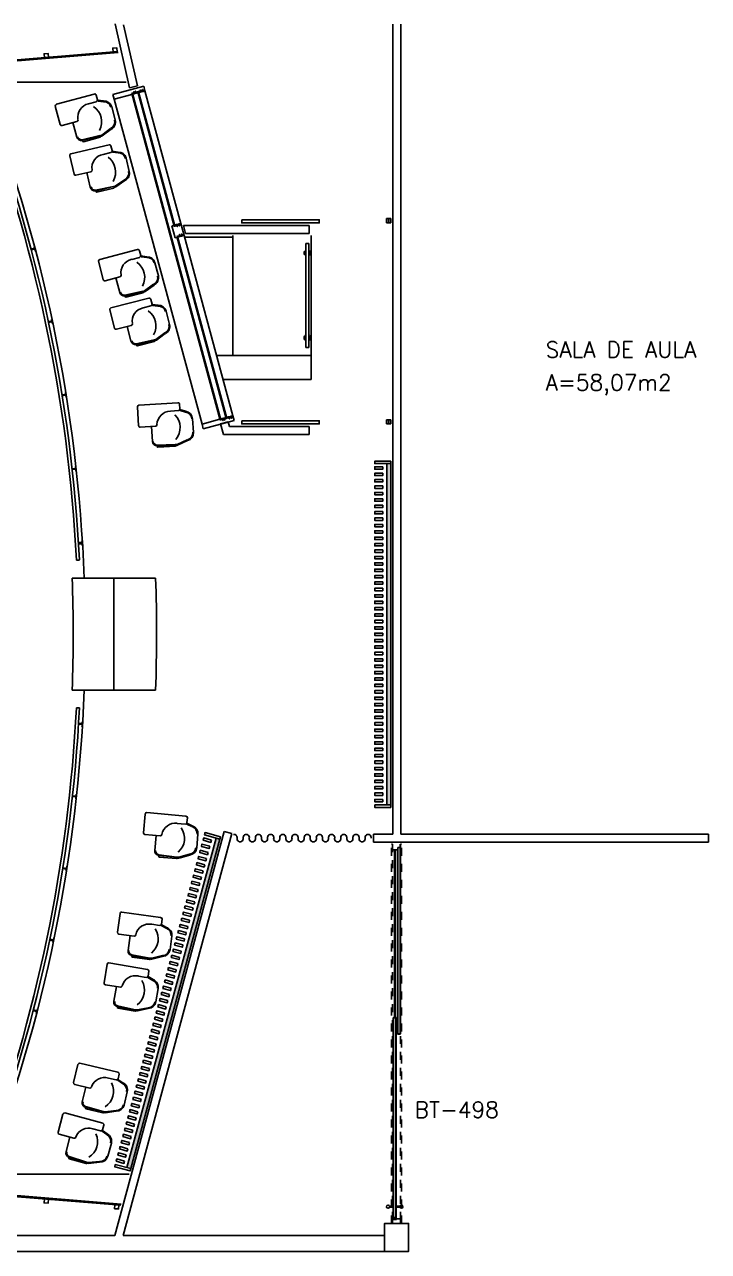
# Model space of a CAD drawing. Extents: x 34 to 586, y 527 to 658.
# Drawn here: x 62.42 to 70.98, y 597.07 to 612.42 of the extents above; entities that cross this region are included whole.
import ezdxf

# ---------------------------------------------------------------- set-up
doc = ezdxf.new("R2010")
doc.units = 0
doc.header["$LTSCALE"] = 0.02
doc.header["$MEASUREMENT"] = 0
doc.linetypes.add('HIDDEN', pattern=[0.375, 0.25, -0.125])
doc.layers.get('0').update_dxf_attribs({"linetype": 'CONTINUOUS'})
for name, color, linetype in [('AR-ALV', 2, 'CONTINUOUS'), ('AR-ALV-BXA', 1, 'CONTINUOUS'), ('AR-ALV-VT1', 1, 'CONTINUOUS'), ('AR-BNC', 1, 'CONTINUOUS'), ('AR-COR', 2, 'CONTINUOUS'), ('AR-COR-VT1', 2, 'CONTINUOUS'), ('AR-ESQ', 7, 'CONTINUOUS'), ('AR-EST-CNC', 3, 'CONTINUOUS'), ('AR-EST-MET', 2, 'CONTINUOUS'), ('AR-FOR', 1, 'CONTINUOUS'), ('AR-FOR-EST-VT1', 61, 'CONTINUOUS'), ('AR-HTC', 8, 'CONTINUOUS'), ('AR-MOB', 7, 'CONTINUOUS'), ('AR-PIS-DSN', 1, 'CONTINUOUS'), ('AR-PRJ', 2, 'HIDDEN'), ('AREA', 2, 'CONTINUOUS'), ('BL-ESQ-01', 1, 'CONTINUOUS'), ('BL-POR-01', 2, 'CONTINUOUS'), ('BL-POR-02', 1, 'CONTINUOUS'), ('DT-ESQ-CRT', 1, 'CONTINUOUS'), ('DT-ESQ-VT2', 2, 'CONTINUOUS'), ('LAYOUT-ANF', 1, 'CONTINUOUS'), ('TEXTO', 2, 'CONTINUOUS'), ('TEXTO-ENDEREÇO', 2, 'CONTINUOUS')]:
    doc.layers.add(name, color=color, linetype=linetype)
doc.styles.add('UNB-100', font='simplex.shx', dxfattribs={"height": 0.2})
doc.styles.add('UNB-100-1', font='simplex.shx', dxfattribs={"height": 0.2})

# ---------------------------------------------------------------- blocks, each defined once
blk = doc.blocks.new('rev-acust-p')
at = {"layer": 'AR-HTC'}
blk.add_hatch(color=256, dxfattribs=at).paths.add_polyline_path([(0, 4.3), (-0.05, 4.3), (-0.05, 0.03), (0, 0.03)])
at = {"layer": 'AR-FOR'}
for p, q in [((-0.05, 4.3), (-0.05, 0.03)), ((0, 0.03), (0, 4.3))]:
    blk.add_line(p, q, dxfattribs=at)
for points in [[(0, 4.3), (-0.2, 4.3), (-0.2, 4.33), (0, 4.33)], [(-0.1, 4.26), (-0.1, 4.23), (-0.2, 4.23), (-0.2, 4.26)], [(-0.1, 4.18), (-0.1, 4.15), (-0.2, 4.15), (-0.2, 4.18)], [(-0.1, 4.1), (-0.1, 4.07), (-0.2, 4.07), (-0.2, 4.1)], [(-0.1, 4.02), (-0.1, 3.99), (-0.2, 3.99), (-0.2, 4.02)], [(-0.1, 3.94), (-0.1, 3.91), (-0.2, 3.91), (-0.2, 3.94)], [(-0.1, 3.86), (-0.1, 3.83), (-0.2, 3.83), (-0.2, 3.86)], [(-0.1, 3.78), (-0.1, 3.75), (-0.2, 3.75), (-0.2, 3.78)], [(-0.1, 3.7), (-0.1, 3.67), (-0.2, 3.67), (-0.2, 3.7)], [(-0.1, 3.62), (-0.1, 3.59), (-0.2, 3.59), (-0.2, 3.62)], [(-0.1, 3.54), (-0.1, 3.51), (-0.2, 3.51), (-0.2, 3.54)], [(-0.1, 3.46), (-0.1, 3.43), (-0.2, 3.43), (-0.2, 3.46)], [(-0.1, 3.38), (-0.1, 3.35), (-0.2, 3.35), (-0.2, 3.38)], [(-0.1, 3.3), (-0.1, 3.27), (-0.2, 3.27), (-0.2, 3.3)], [(-0.1, 3.22), (-0.1, 3.19), (-0.2, 3.19), (-0.2, 3.22)], [(-0.1, 3.14), (-0.1, 3.11), (-0.2, 3.11), (-0.2, 3.14)], [(-0.1, 3.06), (-0.1, 3.03), (-0.2, 3.03), (-0.2, 3.06)], [(-0.1, 2.98), (-0.1, 2.95), (-0.2, 2.95), (-0.2, 2.98)], [(-0.1, 2.9), (-0.1, 2.87), (-0.2, 2.87), (-0.2, 2.9)], [(-0.1, 2.82), (-0.1, 2.79), (-0.2, 2.79), (-0.2, 2.82)], [(-0.1, 2.74), (-0.1, 2.71), (-0.2, 2.71), (-0.2, 2.74)], [(-0.1, 2.66), (-0.1, 2.63), (-0.2, 2.63), (-0.2, 2.66)], [(-0.1, 2.58), (-0.1, 2.55), (-0.2, 2.55), (-0.2, 2.58)], [(-0.1, 2.5), (-0.1, 2.47), (-0.2, 2.47), (-0.2, 2.5)], [(-0.1, 2.42), (-0.1, 2.39), (-0.2, 2.39), (-0.2, 2.42)], [(-0.1, 2.34), (-0.1, 2.31), (-0.2, 2.31), (-0.2, 2.34)], [(-0.1, 2.26), (-0.1, 2.23), (-0.2, 2.23), (-0.2, 2.26)], [(-0.1, 2.18), (-0.1, 2.15), (-0.2, 2.15), (-0.2, 2.18)], [(-0.1, 2.1), (-0.1, 2.07), (-0.2, 2.07), (-0.2, 2.1)], [(-0.1, 2.02), (-0.1, 1.99), (-0.2, 1.99), (-0.2, 2.02)], [(-0.1, 1.94), (-0.1, 1.91), (-0.2, 1.91), (-0.2, 1.94)], [(-0.1, 1.86), (-0.1, 1.83), (-0.2, 1.83), (-0.2, 1.86)], [(-0.1, 1.78), (-0.1, 1.75), (-0.2, 1.75), (-0.2, 1.78)], [(-0.1, 1.7), (-0.1, 1.67), (-0.2, 1.67), (-0.2, 1.7)], [(-0.1, 1.62), (-0.1, 1.59), (-0.2, 1.59), (-0.2, 1.62)], [(-0.1, 1.54), (-0.1, 1.51), (-0.2, 1.51), (-0.2, 1.54)], [(-0.1, 1.46), (-0.1, 1.43), (-0.2, 1.43), (-0.2, 1.46)], [(-0.1, 1.38), (-0.1, 1.35), (-0.2, 1.35), (-0.2, 1.38)], [(-0.1, 1.3), (-0.1, 1.27), (-0.2, 1.27), (-0.2, 1.3)], [(-0.1, 1.22), (-0.1, 1.19), (-0.2, 1.19), (-0.2, 1.22)], [(-0.1, 1.14), (-0.1, 1.11), (-0.2, 1.11), (-0.2, 1.14)], [(-0.1, 1.06), (-0.1, 1.03), (-0.2, 1.03), (-0.2, 1.06)], [(-0.1, 0.98), (-0.1, 0.95), (-0.2, 0.95), (-0.2, 0.98)], [(-0.1, 0.9), (-0.1, 0.87), (-0.2, 0.87), (-0.2, 0.9)], [(-0.1, 0.82), (-0.1, 0.79), (-0.2, 0.79), (-0.2, 0.82)], [(-0.1, 0.74), (-0.1, 0.71), (-0.2, 0.71), (-0.2, 0.74)], [(-0.1, 0.66), (-0.1, 0.63), (-0.2, 0.63), (-0.2, 0.66)], [(-0.1, 0.58), (-0.1, 0.55), (-0.2, 0.55), (-0.2, 0.58)], [(-0.1, 0.5), (-0.1, 0.47), (-0.2, 0.47), (-0.2, 0.5)], [(-0.1, 0.42), (-0.1, 0.39), (-0.2, 0.39), (-0.2, 0.42)], [(-0.1, 0.34), (-0.1, 0.31), (-0.2, 0.31), (-0.2, 0.34)], [(-0.1, 0.26), (-0.1, 0.23), (-0.2, 0.23), (-0.2, 0.26)], [(-0.1, 0.18), (-0.1, 0.15), (-0.2, 0.15), (-0.2, 0.18)], [(-0.1, 0.1), (-0.1, 0.07), (-0.2, 0.07), (-0.2, 0.1)], [(-0.2, 0.03), (-0.2, 0), (0, 0), (0, 0.03)]]:
    blk.add_lwpolyline(points, close=True, dxfattribs=at)
blk = doc.blocks.new('cad-est-02p')
at = {"layer": 'LAYOUT-ANF'}
for p, q in [((0.022, 0.66), (0.022, 0.469)), ((0.042, 0.68), (0.277, 0.68)), ((0.297, 0.66), (0.297, 0.17)), ((-0.215, 0.465), (-0.224, 0.237)), ((-0.165, 0.52), (0.022, 0.52)), ((-0.243, 0.456), (-0.243, 0.238)), ((-0.225, 0.456), (-0.225, 0.238)), ((-0.233, 0.209), (-0.183, 0.081)), ((-0.223, 0.213), (-0.173, 0.084)), ((0.197, 0.27), (0.197, 0.17)), ((-0.085, 0), (0.085, 0)), ((0.199, 0.15), (0.173, 0.084)), ((0.21, 0.15), (0.183, 0.081)), ((0.217, 0.15), (0.277, 0.15))]:
    blk.add_line(p, q, dxfattribs=at)
for centre, radius, start, end in [((0.042, 0.66), 0.02, 90, 180), ((0.277, 0.66), 0.02, 0, 90), ((-0.234, 0.456), 0.009, 0, 180), ((-0.165, 0.46), 0.06, 90, 174.8585), ((-0.165, 0.46), 0.05, 90, 174.8585), ((0.042, 0.469), 0.02, 180, 265.0758), ((0.026, 0.278), 0.172, 357.2015, 85.0758), ((-0.234, 0.238), 0.009, 180, 0), ((-0.135, 0.229), 0.1, 180.0047, 191.1899), ((-0.135, 0.229), 0.09, 174.8585, 191.1899), ((-0.002, 0.389), 0.227, 226.0399, 311.1671), ((0.217, 0.17), 0.02, 180, 270), ((0.277, 0.17), 0.02, 270, 0), ((-0.085, 0.1), 0.1, 191.1899, 270), ((-0.085, 0.1), 0.09, 191.1899, 270), ((0.085, 0.1), 0.09, 270, 348.8101), ((0.085, 0.1), 0.1, 270, 348.8101)]:
    blk.add_arc(centre, radius, start, end, dxfattribs=at)
blk = doc.blocks.new('A$C45BF28B4')
at = {"layer": 'AR-ALV-VT1'}
for p, q in [((2.67, -3.33), (0.87, -3.33)), ((2.67, -3.33), (0.87, -3.33)), ((0.87, -3.33), (0.87, -3.343)), ((2.669, -3.343), (0.87, -3.343)), ((2.669, -3.343), (0.882, -3.343)), ((2.07, -3.343), (2.07, -3.33)), ((2.669, -3.343), (6.257, -3.638)), ((2.67, -3.33), (2.67, -3.343)), ((2.67, -3.33), (6.258, -3.626)), ((8.02, -3.33), (6.22, -3.33)), ((6.22, -3.33), (6.22, -3.343)), ((8.019, -3.343), (6.22, -3.343)), ((7.42, -3.343), (7.42, -3.33)), ((8.019, -3.343), (11.607, -3.638)), ((8.02, -3.33), (11.608, -3.626)), ((8.02, -3.33), (8.02, -3.343)), ((13.37, -3.33), (11.57, -3.33)), ((11.57, -3.33), (11.57, -3.343)), ((13.369, -3.343), (11.57, -3.343)), ((12.77, -3.343), (12.77, -3.33)), ((13.369, -3.343), (16.693, -3.617)), ((13.37, -3.33), (13.37, -3.343)), ((13.37, -3.33), (16.696, -3.604)), ((3.865, -3.441), (3.866, -3.429)), ((3.865, -3.441), (3.866, -3.429)), ((5.061, -3.54), (5.062, -3.527)), ((9.215, -3.441), (9.216, -3.429)), ((9.215, -3.441), (9.216, -3.429)), ((10.411, -3.54), (10.412, -3.527)), ((14.565, -3.441), (14.566, -3.429)), ((14.565, -3.441), (14.566, -3.429)), ((15.761, -3.54), (15.762, -3.527)), ((6.257, -3.638), (6.258, -3.626)), ((11.607, -3.638), (11.608, -3.626))]:
    blk.add_line(p, q, dxfattribs=at)
at = {"layer": 'AR-EST-MET'}
for points in [[(0.882, -3.343), (0.932, -3.343), (0.932, -3.393), (0.882, -3.393)], [(2.045, -3.343), (2.095, -3.343), (2.095, -3.393), (2.045, -3.393)], [(2.619, -3.343), (2.669, -3.343), (2.669, -3.393), (2.619, -3.393)], [(2.677, -3.344), (2.727, -3.348), (2.723, -3.398), (2.673, -3.393)], [(6.223, -3.368), (6.233, -3.368), (6.233, -3.378), (6.223, -3.378)], [(6.235, -3.368), (6.243, -3.368), (6.243, -3.598), (6.235, -3.598)], [(6.37, -3.343), (6.42, -3.343), (6.42, -3.393), (6.37, -3.393)], [(7.395, -3.343), (7.445, -3.343), (7.445, -3.393), (7.395, -3.393)], [(7.969, -3.343), (8.019, -3.343), (8.019, -3.393), (7.969, -3.393)], [(8.027, -3.344), (8.077, -3.348), (8.073, -3.398), (8.023, -3.393)], [(11.573, -3.368), (11.583, -3.368), (11.583, -3.378), (11.573, -3.378)], [(11.585, -3.368), (11.593, -3.368), (11.593, -3.598), (11.585, -3.598)], [(11.72, -3.343), (11.77, -3.343), (11.77, -3.393), (11.72, -3.393)], [(12.745, -3.343), (12.795, -3.343), (12.795, -3.393), (12.745, -3.393)], [(13.319, -3.343), (13.369, -3.343), (13.369, -3.393), (13.319, -3.393)], [(13.377, -3.344), (13.427, -3.348), (13.423, -3.398), (13.373, -3.393)], [(3.84, -3.439), (3.89, -3.443), (3.886, -3.493), (3.836, -3.489)], [(9.19, -3.439), (9.24, -3.443), (9.236, -3.493), (9.186, -3.489)], [(14.54, -3.439), (14.59, -3.443), (14.586, -3.493), (14.536, -3.489)], [(5.036, -3.538), (5.086, -3.542), (5.082, -3.592), (5.032, -3.588)], [(6.207, -3.634), (6.257, -3.638), (6.253, -3.688), (6.203, -3.684)], [(6.223, -3.598), (6.233, -3.598), (6.233, -3.588), (6.223, -3.588)], [(10.386, -3.538), (10.436, -3.542), (10.432, -3.592), (10.382, -3.588)], [(11.557, -3.634), (11.607, -3.638), (11.603, -3.688), (11.553, -3.684)], [(11.573, -3.598), (11.583, -3.598), (11.583, -3.588), (11.573, -3.588)], [(15.736, -3.538), (15.786, -3.542), (15.782, -3.592), (15.732, -3.588)], [(16.618, -3.61), (16.668, -3.615), (16.664, -3.664), (16.614, -3.66)]]:
    blk.add_lwpolyline(points, close=True, dxfattribs=at)
for points in [[(6.22, -3.365), (6.22, -3.346, -0.414214), (6.223, -3.343), (6.232, -3.343), (6.234, -3.343), (6.234, -3.345), (6.232, -3.345), (6.223, -3.345, 0.414214), (6.222, -3.346), (6.222, -3.365, 0.414214), (6.223, -3.366), (6.243, -3.366, -0.414214), (6.248, -3.371), (6.248, -3.38, 1), (6.248, -3.38), (6.248, -3.346, 0.414214), (6.247, -3.345), (6.236, -3.345), (6.236, -3.343), (6.247, -3.343, -0.414214), (6.25, -3.346), (6.25, -3.38, -1), (6.246, -3.38), (6.246, -3.371, 0.414214), (6.243, -3.368), (6.223, -3.368, -0.414214)], [(11.57, -3.365), (11.57, -3.346, -0.414214), (11.573, -3.343), (11.582, -3.343), (11.584, -3.343), (11.584, -3.345), (11.582, -3.345), (11.573, -3.345, 0.414214), (11.572, -3.346), (11.572, -3.365, 0.414214), (11.573, -3.366), (11.593, -3.366, -0.414214), (11.598, -3.371), (11.598, -3.38, 1), (11.598, -3.38), (11.598, -3.346, 0.414214), (11.597, -3.345), (11.586, -3.345), (11.586, -3.343), (11.597, -3.343, -0.414214), (11.6, -3.346), (11.6, -3.38, -1), (11.596, -3.38), (11.596, -3.371, 0.414214), (11.593, -3.368), (11.573, -3.368, -0.414214)], [(6.22, -3.601), (6.22, -3.62, 0.414214), (6.223, -3.623), (6.232, -3.623), (6.234, -3.623), (6.234, -3.621), (6.232, -3.621), (6.223, -3.621, -0.414214), (6.222, -3.62), (6.222, -3.601, -0.414214), (6.223, -3.6), (6.243, -3.6, 0.414214), (6.248, -3.595), (6.248, -3.586, -1), (6.248, -3.586), (6.248, -3.62, -0.414214), (6.247, -3.621), (6.236, -3.621), (6.236, -3.623), (6.247, -3.623, 0.414214), (6.25, -3.62), (6.25, -3.586, 1), (6.246, -3.586), (6.246, -3.595, -0.414214), (6.243, -3.598), (6.223, -3.598, 0.414214)], [(11.57, -3.601), (11.57, -3.62, 0.414214), (11.573, -3.623), (11.582, -3.623), (11.584, -3.623), (11.584, -3.621), (11.582, -3.621), (11.573, -3.621, -0.414214), (11.572, -3.62), (11.572, -3.601, -0.414214), (11.573, -3.6), (11.593, -3.6, 0.414214), (11.598, -3.595), (11.598, -3.586, -1), (11.598, -3.586), (11.598, -3.62, -0.414214), (11.597, -3.621), (11.586, -3.621), (11.586, -3.623), (11.597, -3.623, 0.414214), (11.6, -3.62), (11.6, -3.586, 1), (11.596, -3.586), (11.596, -3.595, -0.414214), (11.593, -3.598), (11.573, -3.598, 0.414214)]]:
    blk.add_lwpolyline(points, format="xyb", close=True, dxfattribs=at)
at = {"layer": 'AR-FOR-EST-VT1'}
for points in [[(6.335, -3.361, 0.414214), (6.332, -3.358), (6.253, -3.358, 0.414214), (6.25, -3.361), (6.25, -3.383), (6.253, -3.383), (6.253, -3.364, -0.414214), (6.256, -3.361), (6.329, -3.361, -0.414214), (6.332, -3.364), (6.332, -3.602, -0.414214), (6.329, -3.605), (6.256, -3.605, -0.414214), (6.253, -3.602), (6.253, -3.583), (6.25, -3.583), (6.25, -3.605, 0.414214), (6.253, -3.608), (6.332, -3.608, 0.414214), (6.335, -3.605)], [(11.685, -3.361, 0.414214), (11.682, -3.358), (11.603, -3.358, 0.414214), (11.6, -3.361), (11.6, -3.383), (11.603, -3.383), (11.603, -3.364, -0.414214), (11.606, -3.361), (11.679, -3.361, -0.414214), (11.682, -3.364), (11.682, -3.602, -0.414214), (11.679, -3.605), (11.606, -3.605, -0.414214), (11.603, -3.602), (11.603, -3.583), (11.6, -3.583), (11.6, -3.605, 0.414214), (11.603, -3.608), (11.682, -3.608, 0.414214), (11.685, -3.605)]]:
    blk.add_lwpolyline(points, format="xyb", close=True, dxfattribs=at)
blk = doc.blocks.new('A$C4A397A84')
at = {"layer": 'AR-ALV-VT1'}
for p, q in [((1.799, 0.012), (5.387, 0.308)), ((5.387, 0.308), (5.388, 0.295)), ((7.149, 0.012), (10.737, 0.308)), ((10.737, 0.308), (10.738, 0.295)), ((1.8, 0), (5.388, 0.295)), ((4.191, 0.209), (4.192, 0.197)), ((7.15, 0), (10.738, 0.295)), ((9.541, 0.209), (9.542, 0.197)), ((12.499, 0.012), (15.785, 0.283)), ((12.5, 0), (15.788, 0.271)), ((14.891, 0.209), (14.892, 0.197)), ((1.8, 0.012), (0, 0.012)), ((0, 0), (0, 0.012)), ((1.8, 0), (0, 0)), ((1.8, 0), (0, 0)), ((1.8, 0.012), (0.012, 0.012)), ((1.2, 0.012), (1.2, 0)), ((1.8, 0), (1.8, 0.012)), ((2.995, 0.111), (2.996, 0.098)), ((2.995, 0.111), (2.996, 0.098)), ((7.149, 0.012), (5.35, 0.012)), ((5.35, 0), (5.35, 0.012)), ((6.55, 0.012), (6.55, 0)), ((7.15, 0), (7.15, 0.012)), ((8.345, 0.111), (8.346, 0.098)), ((8.345, 0.111), (8.346, 0.098)), ((12.5, 0.012), (10.7, 0.012)), ((10.7, 0), (10.7, 0.012)), ((11.9, 0.012), (11.9, 0)), ((12.5, 0), (12.5, 0.012)), ((13.695, 0.111), (13.696, 0.098)), ((13.695, 0.111), (13.696, 0.098)), ((7.15, 0), (5.35, 0)), ((12.5, 0), (10.7, 0))]:
    blk.add_line(p, q, dxfattribs=at)
at = {"layer": 'AR-EST-MET'}
for points in [[(5.337, 0.304), (5.387, 0.308), (5.383, 0.358), (5.333, 0.354)], [(10.687, 0.304), (10.737, 0.308), (10.733, 0.358), (10.683, 0.354)], [(15.726, 0.278), (15.775, 0.282), (15.771, 0.332), (15.721, 0.328)], [(2.97, 0.109), (3.02, 0.113), (3.016, 0.163), (2.966, 0.159)], [(4.166, 0.207), (4.216, 0.211), (4.212, 0.261), (4.162, 0.257)], [(5.353, 0.267), (5.363, 0.267), (5.363, 0.257), (5.353, 0.257)], [(5.365, 0.037), (5.373, 0.037), (5.373, 0.267), (5.365, 0.267)], [(8.32, 0.109), (8.37, 0.113), (8.366, 0.163), (8.316, 0.159)], [(9.516, 0.207), (9.566, 0.211), (9.562, 0.261), (9.512, 0.257)], [(10.703, 0.267), (10.713, 0.267), (10.713, 0.257), (10.703, 0.257)], [(10.715, 0.037), (10.723, 0.037), (10.723, 0.267), (10.715, 0.267)], [(13.67, 0.109), (13.72, 0.113), (13.716, 0.163), (13.666, 0.159)], [(14.866, 0.207), (14.916, 0.211), (14.912, 0.261), (14.862, 0.257)], [(0.012, 0.012), (0.062, 0.012), (0.062, 0.062), (0.012, 0.062)], [(1.175, 0.012), (1.225, 0.012), (1.225, 0.062), (1.175, 0.062)], [(1.75, 0.012), (1.8, 0.012), (1.8, 0.062), (1.75, 0.062)], [(1.807, 0.013), (1.857, 0.017), (1.853, 0.067), (1.803, 0.063)], [(5.353, 0.037), (5.363, 0.037), (5.363, 0.047), (5.353, 0.047)], [(5.5, 0.012), (5.55, 0.012), (5.55, 0.062), (5.5, 0.062)], [(6.525, 0.012), (6.575, 0.012), (6.575, 0.062), (6.525, 0.062)], [(7.1, 0.012), (7.15, 0.012), (7.15, 0.062), (7.1, 0.062)], [(7.157, 0.013), (7.207, 0.017), (7.203, 0.067), (7.153, 0.063)], [(10.703, 0.037), (10.713, 0.037), (10.713, 0.047), (10.703, 0.047)], [(10.85, 0.012), (10.9, 0.012), (10.9, 0.062), (10.85, 0.062)], [(11.875, 0.012), (11.925, 0.012), (11.925, 0.062), (11.875, 0.062)], [(12.45, 0.012), (12.5, 0.012), (12.5, 0.062), (12.45, 0.062)], [(12.507, 0.013), (12.557, 0.017), (12.553, 0.067), (12.503, 0.063)]]:
    blk.add_lwpolyline(points, close=True, dxfattribs=at)
for points in [[(5.35, 0.27), (5.35, 0.289, -0.414214), (5.353, 0.292), (5.363, 0.292), (5.364, 0.292), (5.364, 0.29), (5.363, 0.29), (5.353, 0.29, 0.414214), (5.352, 0.289), (5.352, 0.27, 0.414214), (5.353, 0.269), (5.373, 0.269, -0.414214), (5.378, 0.264), (5.378, 0.255, 1), (5.378, 0.255), (5.378, 0.289, 0.414214), (5.377, 0.29), (5.366, 0.29), (5.366, 0.292), (5.377, 0.292, -0.414214), (5.38, 0.289), (5.38, 0.255, -1), (5.376, 0.255), (5.376, 0.264, 0.414214), (5.373, 0.267), (5.353, 0.267, -0.414214)], [(10.7, 0.27), (10.7, 0.289, -0.414214), (10.703, 0.292), (10.713, 0.292), (10.714, 0.292), (10.714, 0.29), (10.713, 0.29), (10.703, 0.29, 0.414214), (10.702, 0.289), (10.702, 0.27, 0.414214), (10.703, 0.269), (10.723, 0.269, -0.414214), (10.728, 0.264), (10.728, 0.255, 1), (10.728, 0.255), (10.728, 0.289, 0.414214), (10.727, 0.29), (10.716, 0.29), (10.716, 0.292), (10.727, 0.292, -0.414214), (10.73, 0.289), (10.73, 0.255, -1), (10.726, 0.255), (10.726, 0.264, 0.414214), (10.723, 0.267), (10.703, 0.267, -0.414214)], [(5.35, 0.034), (5.35, 0.015, 0.414214), (5.353, 0.012), (5.363, 0.012), (5.364, 0.012), (5.364, 0.014), (5.363, 0.014), (5.353, 0.014, -0.414214), (5.352, 0.015), (5.352, 0.034, -0.414214), (5.353, 0.035), (5.373, 0.035, 0.414214), (5.378, 0.04), (5.378, 0.049, -1), (5.378, 0.049), (5.378, 0.015, -0.414214), (5.377, 0.014), (5.366, 0.014), (5.366, 0.012), (5.377, 0.012, 0.414214), (5.38, 0.015), (5.38, 0.049, 1), (5.376, 0.049), (5.376, 0.04, -0.414214), (5.373, 0.037), (5.353, 0.037, 0.414214)], [(10.7, 0.034), (10.7, 0.015, 0.414214), (10.703, 0.012), (10.713, 0.012), (10.714, 0.012), (10.714, 0.014), (10.713, 0.014), (10.703, 0.014, -0.414214), (10.702, 0.015), (10.702, 0.034, -0.414214), (10.703, 0.035), (10.723, 0.035, 0.414214), (10.728, 0.04), (10.728, 0.049, -1), (10.728, 0.049), (10.728, 0.015, -0.414214), (10.727, 0.014), (10.716, 0.014), (10.716, 0.012), (10.727, 0.012, 0.414214), (10.73, 0.015), (10.73, 0.049, 1), (10.726, 0.049), (10.726, 0.04, -0.414214), (10.723, 0.037), (10.703, 0.037, 0.414214)]]:
    blk.add_lwpolyline(points, format="xyb", close=True, dxfattribs=at)
at = {"layer": 'AR-FOR-EST-VT1'}
for points in [[(5.465, 0.03, -0.414214), (5.462, 0.027), (5.383, 0.027, -0.414214), (5.38, 0.03), (5.38, 0.052), (5.383, 0.052), (5.383, 0.033, 0.414214), (5.386, 0.03), (5.459, 0.03, 0.414214), (5.462, 0.033), (5.462, 0.271, 0.414214), (5.459, 0.274), (5.386, 0.274, 0.414214), (5.383, 0.271), (5.383, 0.252), (5.38, 0.252), (5.38, 0.274, -0.414214), (5.383, 0.277), (5.462, 0.277, -0.414214), (5.465, 0.274)], [(10.815, 0.03, -0.414214), (10.812, 0.027), (10.733, 0.027, -0.414214), (10.73, 0.03), (10.73, 0.052), (10.733, 0.052), (10.733, 0.033, 0.414214), (10.736, 0.03), (10.809, 0.03, 0.414214), (10.812, 0.033), (10.812, 0.271, 0.414214), (10.809, 0.274), (10.736, 0.274, 0.414214), (10.733, 0.271), (10.733, 0.252), (10.73, 0.252), (10.73, 0.274, -0.414214), (10.733, 0.277), (10.812, 0.277, -0.414214), (10.815, 0.274)]]:
    blk.add_lwpolyline(points, format="xyb", close=True, dxfattribs=at)
blk = doc.blocks.new('parafuso')
at = {"layer": 'BL-ESQ-01'}
for points in [[(181.752, 74.909), (181.75, 74.912), (181.748, 74.908)], [(181.752, 74.909), (181.748, 74.907)], [(181.748, 74.908), (181.748, 74.907)], [(181.752, 74.908), (181.748, 74.906)], [(181.752, 74.906), (181.748, 74.905)], [(181.752, 74.905), (181.748, 74.904)], [(181.752, 74.904), (181.748, 74.903)], [(181.752, 74.903), (181.748, 74.902)], [(181.752, 74.902), (181.748, 74.901)], [(181.752, 74.901), (181.748, 74.9)], [(181.752, 74.9), (181.748, 74.898)], [(181.752, 74.899), (181.748, 74.897)], [(181.752, 74.898), (181.748, 74.896)], [(181.752, 74.896), (181.748, 74.895)], [(181.746, 74.886), (181.748, 74.887)], [(181.75, 74.885), (181.746, 74.885), (181.746, 74.886)], [(181.752, 74.895), (181.748, 74.894)], [(181.752, 74.894), (181.748, 74.893)], [(181.752, 74.893), (181.748, 74.892)], [(181.752, 74.892), (181.748, 74.891)], [(181.748, 74.891), (181.748, 74.887)], [(181.754, 74.886), (181.754, 74.885), (181.75, 74.885)], [(181.75, 74.885), (181.75, 74.886), (181.75, 74.886), (181.75, 74.885)], [(181.752, 74.892), (181.752, 74.887)], [(181.754, 74.886), (181.752, 74.887)]]:
    blk.add_lwpolyline(points, dxfattribs=at)
for centre, start, end in [((181.747, 74.907), 322.8281, 37.1719), ((181.747, 74.906), 322.8281, 37.1719), ((181.747, 74.905), 322.8281, 37.1719), ((181.747, 74.903), 322.8281, 37.1719), ((181.747, 74.902), 322.8281, 37.1719), ((181.747, 74.901), 322.8281, 37.1719), ((181.747, 74.9), 322.8281, 37.1719), ((181.747, 74.899), 322.8281, 37.1719), ((181.747, 74.898), 322.8281, 37.1719), ((181.747, 74.897), 322.8281, 37.1719), ((181.747, 74.896), 322.8281, 37.1719), ((181.753, 74.908), 142.8281, 217.1719), ((181.753, 74.907), 142.8281, 217.1719), ((181.753, 74.906), 142.8281, 217.1719), ((181.753, 74.905), 142.8281, 217.1719), ((181.753, 74.904), 142.8281, 217.1719), ((181.753, 74.903), 142.8281, 217.1719), ((181.753, 74.901), 142.8281, 217.1719), ((181.753, 74.9), 142.8281, 217.1719), ((181.753, 74.899), 142.8281, 217.1719), ((181.753, 74.898), 142.8281, 217.1719), ((181.753, 74.897), 142.8281, 217.1719), ((181.753, 74.896), 142.8281, 217.1719), ((181.747, 74.895), 322.8281, 37.1719), ((181.747, 74.893), 322.8281, 37.1719), ((181.747, 74.892), 322.8281, 37.1719), ((181.747, 74.891), 322.8281, 37.1719), ((181.753, 74.895), 142.8281, 217.1719), ((181.753, 74.894), 142.8281, 217.1719), ((181.753, 74.893), 142.8281, 217.1719)]:
    blk.add_arc(centre, 0.000914, start, end, dxfattribs=at)
blk = doc.blocks.new('esq-cabine')
at = {"layer": 'DT-ESQ-CRT'}
for p, q in [((-0.35, 4.33), (0.05, 4.33)), ((-0.35, 4.27), (-0.35, 4.33)), ((0.05, 4.27), (0.05, 4.33)), ((-0.35, 4.27), (-0.12, 4.27)), ((-0.12, 4.282), (-0.12, 4.27)), ((-0.12, 4.282), (-0.108, 4.282)), ((-0.118, 4.28), (-0.11, 4.28)), ((-0.118, 4.28), (-0.118, 0.05)), ((-0.11, 4.28), (-0.11, 0.05)), ((-0.108, 4.282), (-0.108, 4.27)), ((-0.108, 4.282), (-0.042, 4.282)), ((-0.108, 4.27), (-0.09, 4.27)), ((-0.082, 4.27), (-0.068, 4.27)), ((-0.06, 4.27), (-0.042, 4.27)), ((-0.042, 4.282), (-0.042, 4.27)), ((-0.042, 4.282), (-0.03, 4.282)), ((-0.04, 4.28), (-0.032, 4.28)), ((-0.04, 4.28), (-0.04, 2.542)), ((-0.032, 4.28), (-0.032, 2.542)), ((-0.03, 4.282), (-0.03, 4.27)), ((-0.03, 4.282), (0.05, 4.282)), ((-0.03, 4.27), (-0.007, 4.27)), ((0, 4.27), (0.02, 4.27)), ((0.027, 4.27), (0.05, 4.27)), ((-0.067, 2.552), (-0.067, 2.396)), ((-0.042, 2.552), (-0.067, 2.552)), ((-0.042, 2.552), (-0.042, 2.54)), ((-0.042, 2.54), (-0.03, 2.54)), ((-0.04, 2.542), (-0.032, 2.542)), ((-0.03, 2.552), (-0.03, 2.54)), ((-0.007, 2.552), (-0.03, 2.552)), ((-0.03, 2.54), (0.05, 2.54)), ((0.02, 2.552), (0, 2.552)), ((0.05, 2.552), (0.027, 2.552)), ((0.05, 2.396), (0.05, 2.552)), ((-0.042, 2.396), (-0.067, 2.396)), ((-0.042, 2.408), (-0.03, 2.408)), ((-0.042, 2.408), (-0.042, 2.396)), ((-0.04, 2.406), (-0.032, 2.406)), ((-0.04, 2.406), (-0.04, 0.05)), ((-0.032, 2.406), (-0.032, 0.05)), ((-0.03, 2.408), (-0.03, 2.396)), ((-0.03, 2.408), (0.05, 2.408)), ((-0.007, 2.396), (-0.03, 2.396)), ((0.02, 2.396), (0, 2.396)), ((0.05, 2.396), (0.027, 2.396)), ((-0.35, 0.06), (-0.12, 0.06)), ((-0.35, 0.06), (-0.35, 0)), ((-0.35, 0), (0.05, 0)), ((-0.12, 0.06), (-0.12, 0.048)), ((-0.12, 0.048), (-0.108, 0.048)), ((-0.118, 0.05), (-0.11, 0.05)), ((-0.108, 0.06), (-0.09, 0.06)), ((-0.108, 0.06), (-0.108, 0.048)), ((-0.042, 0.048), (-0.108, 0.048)), ((-0.082, 0.06), (-0.068, 0.06)), ((-0.06, 0.06), (-0.042, 0.06)), ((-0.042, 0.06), (-0.042, 0.048)), ((-0.042, 0.048), (-0.03, 0.048)), ((-0.04, 0.05), (-0.032, 0.05)), ((-0.03, 0.06), (-0.007, 0.06)), ((-0.03, 0.06), (-0.03, 0.048)), ((-0.03, 0.048), (0.05, 0.048)), ((0, 0.06), (0.02, 0.06)), ((0.027, 0.06), (0.05, 0.06)), ((0.05, 0.06), (0.05, 0))]:
    blk.add_line(p, q, dxfattribs=at)
at = {"layer": 'DT-ESQ-VT2'}
for p, q in [((-0.35, 4.27), (-0.35, 0.059)), ((0.05, 4.27), (0.05, 2.552)), ((0.05, 2.396), (0.05, 0.06))]:
    blk.add_line(p, q, dxfattribs=at)
at = {"layer": 'BL-ESQ-01', "xscale": -1, "rotation": 7.696243642385525e-10}
for p in [(181.664, -70.615), (181.686, -70.615), (181.747, -70.615), (181.773, -70.615), (181.747, -72.489), (181.773, -72.489)]:
    blk.add_blockref('parafuso', p, dxfattribs=at)
at = {"layer": 'BL-ESQ-01', "rotation": 179.9999999992304}
for p in [(181.747, 77.437), (181.773, 77.437), (181.664, 74.945), (181.686, 74.945), (181.747, 74.945), (181.773, 74.945)]:
    blk.add_blockref('parafuso', p, dxfattribs=at)
blk = doc.blocks.new('pm-2')
at = {"layer": 'BL-POR-01'}
for p, q in [((0.94, 0.06), (0.94, 0.0065)), ((0.965, 0.06), (0.94, 0.06)), ((0.965, 0.0065), (0.94, 0.0065)), ((0.965, 0.06), (0.965, 0.0065)), ((0.965, 0.05), (0.97, 0.05)), ((0.965, 0.0165), (0.97, 0.0165)), ((0.97, 0.06), (0.97, 0.0065)), ((0.995, 0.06), (0.97, 0.06)), ((0.995, 0.0065), (0.97, 0.0065)), ((0.995, 0.06), (0.995, 0.0065))]:
    blk.add_line(p, q, dxfattribs=at)
blk.add_lwpolyline([(-0.87, 0.0465), (0.1, 0.0465), (0.1, 0.0065), (-0.87, 0.0065)], close=True, dxfattribs=at)
blk = doc.blocks.new('pm-1')
at = {"layer": 'AR-PRJ'}
for points in [[(4.745, 0.212), (4.745, 0.2), (0, 0.2), (0, 0.212)], [(4.745, 0.088), (4.745, 0.1), (0, 0.1), (0, 0.088)]]:
    blk.add_lwpolyline(points, close=True, dxfattribs=at)
at = {"layer": 'BL-POR-01'}
for p, q in [((0, 0.2), (0.05, 0.2)), ((0.05, 0.152), (0.05, 0.2)), ((0.073, 0.16), (0.073, 0.184)), ((0.076, 0.187), (2.57, 0.187)), ((2.57, 0.157), (0.076, 0.157)), ((2.573, 0.16), (2.573, 0.184)), ((4.673, 0.2), (4.745, 0.2)), ((4.673, 0.2), (4.673, 0.133)), ((0, 0.1), (0.06, 0.1)), ((0.06, 0.152), (0.05, 0.152)), ((0.06, 0.1), (0.06, 0.152)), ((2.373, 0.106), (2.373, 0.13)), ((2.376, 0.133), (4.703, 0.133)), ((2.376, 0.133), (4.673, 0.133)), ((4.703, 0.103), (2.376, 0.103)), ((4.703, 0.133), (4.703, 0.103)), ((4.703, 0.103), (4.745, 0.103))]:
    blk.add_line(p, q, dxfattribs=at)
for centre, start, end in [((0.076, 0.184), 90, 180), ((0.076, 0.16), 180, 270), ((2.57, 0.184), 0, 90), ((2.57, 0.16), 270, 0), ((2.376, 0.13), 90, 180), ((2.376, 0.106), 180, 270)]:
    blk.add_arc(centre, 0.003, start, end, dxfattribs=at)
at = {"layer": 'BL-POR-02'}
for p, q in [((0.07, 0.187), (0.07, 0.157)), ((0.18, 0.19), (0.073, 0.19)), ((0.073, 0.154), (0.18, 0.154)), ((0.205, 0.238), (0.205, 0.191)), ((0.215, 0.238), (0.215, 0.191)), ((2.573, 0.19), (0.24, 0.19)), ((0.24, 0.154), (2.573, 0.154)), ((2.576, 0.187), (2.576, 0.157)), ((2.576, 0.177), (4.673, 0.177)), ((2.576, 0.167), (4.673, 0.168)), ((0.205, 0.106), (0.205, 0.153)), ((0.215, 0.106), (0.215, 0.153)), ((2.37, 0.133), (2.37, 0.103)), ((4.673, 0.136), (2.373, 0.136)), ((2.373, 0.1), (4.745, 0.1))]:
    blk.add_line(p, q, dxfattribs=at)
for points in [[(0.18, 0.187), (0.18, 0.191), (0.24, 0.191), (0.24, 0.187)], [(0.18, 0.157), (0.18, 0.153), (0.24, 0.153), (0.24, 0.157)]]:
    blk.add_lwpolyline(points, close=True, dxfattribs=at)
for centre in [(0.21, 0.256), (0.21, 0.088)]:
    blk.add_circle(centre, 0.019, dxfattribs=at)
for centre, start, end in [((0.073, 0.187), 90, 180), ((0.073, 0.157), 180, 270), ((2.573, 0.187), 0, 90), ((2.573, 0.157), 270, 0), ((2.373, 0.133), 90, 180), ((2.373, 0.103), 180, 270)]:
    blk.add_arc(centre, 0.003, start, end, dxfattribs=at)
blk = doc.blocks.new('awrfsddf')
at = {"layer": 'AR-ALV'}
for p, q in [((-6.096, 609.802), (-6.279, 610.605)), ((-5.999, 609.828), (-6.172, 610.592)), ((-2.804, 610.598), (-2.804, 608.142)), ((-2.704, 610.598), (-2.704, 600.468)), ((-5.999, 609.828), (-6.096, 609.802)), ((-3.849, 608.082), (-5.423, 608.082)), ((-5.396, 607.982), (-5.423, 608.082)), ((-3.849, 608.082), (-3.849, 607.982)), ((-2.804, 608.142), (-2.804, 608.142)), ((-2.804, 608.142), (-2.804, 607.982)), ((-3.849, 607.982), (-5.396, 607.982)), ((-2.804, 607.982), (-2.804, 605.627)), ((-2.804, 607.982), (-2.804, 607.982)), ((-4.862, 605.625), (-4.958, 605.599)), ((-4.862, 605.625), (-4.846, 605.567)), ((-2.804, 605.627), (-2.804, 605.627)), ((-2.804, 605.627), (-2.804, 605.467)), ((-4.922, 605.467), (-4.958, 605.599)), ((-3.849, 605.467), (-4.922, 605.467)), ((-3.849, 605.567), (-4.846, 605.567)), ((-3.849, 605.567), (-3.849, 605.467)), ((-2.804, 605.467), (-2.804, 600.468)), ((-2.804, 605.467), (-2.804, 605.467)), ((-4.915, 600.502), (-6.283, 595.448)), ((-4.818, 600.475), (-6.179, 595.448)), ((-4.915, 600.502), (-4.818, 600.475)), ((-2.804, 600.468), (-3.045, 600.468)), ((-3.045, 600.468), (-3.045, 600.368)), ((-2.704, 600.468), (1.146, 600.468)), ((1.146, 600.468), (1.146, 600.368)), ((-3.045, 600.368), (1.146, 600.368)), ((-8.607, 595.448), (-6.283, 595.448)), ((-6.179, 595.448), (-2.907, 595.448)), ((-8.607, 595.248), (-2.907, 595.248))]:
    blk.add_line(p, q, dxfattribs=at)
at = {"layer": 'AR-ALV-BXA'}
for p, q in [((-22.029, 609.873), (-6.141, 609.873)), ((-22.029, 596.213), (-6.102, 596.213))]:
    blk.add_line(p, q, dxfattribs=at)
at = {"layer": 'AR-BNC'}
for p, q in [((-4.805, 607.937), (-5.41, 607.937)), ((-4.805, 606.457), (-4.805, 607.957)), ((-4.805, 606.457), (-5.009, 606.457))]:
    blk.add_line(p, q, dxfattribs=at)
at = {"layer": 'AR-COR'}
for p, q in [((-3.893, 607.857), (-3.855, 607.857)), ((-3.893, 607.857), (-3.893, 606.557)), ((-3.855, 607.857), (-3.855, 606.557)), ((-3.893, 606.557), (-3.855, 606.557)), ((-6.725, 603.897), (-6.763, 603.895)), ((-6.725, 602.048), (-6.763, 602.049))]:
    blk.add_line(p, q, dxfattribs=at)
for radius, start, end in [(18.746, 2.8217, 21.1234), (18.784, 2.8217, 21.1234), (18.746, 339.334, 357.1767), (18.784, 339.334, 357.1773)]:
    blk.add_arc((-25.486, 602.973), radius, start, end, dxfattribs=at)
at = {"layer": 'AR-COR-VT1'}
for p, q in [((-7.329, 607.784), (-7.286, 607.796)), ((-7.327, 607.775), (-7.283, 607.786)), ((-7.287, 607.821), (-7.292, 607.82)), ((-7.272, 607.763), (-7.277, 607.762)), ((-7.113, 606.878), (-7.069, 606.887)), ((-7.111, 606.868), (-7.067, 606.877)), ((-7.069, 606.913), (-7.074, 606.912)), ((-7.057, 606.854), (-7.062, 606.853)), ((-6.942, 605.962), (-6.897, 605.969)), ((-6.94, 605.952), (-6.896, 605.959)), ((-6.896, 605.994), (-6.901, 605.994)), ((-6.887, 605.935), (-6.892, 605.934)), ((-6.816, 605.038), (-6.772, 605.043)), ((-6.815, 605.028), (-6.771, 605.033)), ((-6.769, 605.069), (-6.774, 605.068)), ((-6.763, 605.009), (-6.768, 605.008)), ((-6.737, 604.115), (-6.692, 604.118)), ((-6.736, 604.095), (-6.691, 604.098)), ((-6.688, 604.138), (-6.694, 604.138)), ((-6.685, 604.078), (-6.69, 604.078)), ((-6.736, 601.852), (-6.691, 601.85)), ((-6.736, 601.842), (-6.692, 601.84)), ((-6.688, 601.815), (-6.693, 601.815)), ((-6.684, 601.874), (-6.689, 601.875)), ((-6.813, 600.938), (-6.768, 600.933)), ((-6.812, 600.948), (-6.767, 600.943)), ((-6.766, 600.907), (-6.771, 600.908)), ((-6.759, 600.967), (-6.764, 600.968)), ((-6.933, 600.037), (-6.889, 600.03)), ((-6.932, 600.047), (-6.887, 600.04)), ((-6.888, 600.005), (-6.893, 600.006)), ((-6.878, 600.064), (-6.883, 600.065)), ((-7.041, 599.168), (-7.046, 599.169)), ((-7.097, 599.144), (-7.053, 599.135)), ((-7.095, 599.154), (-7.051, 599.145)), ((-7.053, 599.11), (-7.058, 599.111)), ((-7.303, 598.26), (-7.26, 598.249)), ((-7.301, 598.27), (-7.257, 598.258)), ((-7.246, 598.281), (-7.251, 598.283)), ((-7.261, 598.223), (-7.266, 598.224))]:
    blk.add_line(p, q, dxfattribs=at)
at = {"layer": 'AR-COR-VT1', "color": 1}
for p, q in [((-3.905, 607.735), (-3.902, 607.742)), ((-3.905, 607.735), (-3.902, 607.742)), ((-3.844, 607.735), (-3.847, 607.742)), ((-3.844, 607.735), (-3.847, 607.742)), ((-3.905, 606.673), (-3.902, 606.68)), ((-3.905, 606.673), (-3.902, 606.68)), ((-3.844, 606.673), (-3.847, 606.68)), ((-3.844, 606.673), (-3.847, 606.68))]:
    blk.add_line(p, q, dxfattribs=at)
for centre in [(-3.903, 607.738), (-3.845, 607.738), (-3.903, 606.676), (-3.845, 606.676)]:
    blk.add_circle(centre, 0.0037, dxfattribs=at)
at = {"layer": 'AR-COR-VT1'}
for centre, start, end in [((-25.486, 602.972), 14.7368, 14.9193), ((-25.486, 602.972), 11.894, 12.0766), ((-25.486, 602.972), 9.0513, 9.2338), ((-25.486, 602.972), 6.2085, 6.3911), ((-25.486, 602.972), 3.3658, 3.5483), ((-25.486, 602.972), 356.4758, 356.6584), ((-25.486, 602.973), 353.7045, 353.8871), ((-25.486, 602.973), 350.9344, 351.1169), ((-25.486, 602.973), 348.1642, 348.3467), ((-25.486, 602.972), 345.395, 345.5776)]:
    blk.add_arc(centre, 18.829, start, end, dxfattribs=at)
at = {"layer": 'AR-COR-VT1', "color": 1}
for centre, start, end in [((-3.874, 607.738), 119.1554, 240.8446), ((-3.874, 607.738), 299.1554, 60.8446), ((-3.874, 606.676), 119.1554, 240.8446), ((-3.874, 606.676), 299.1554, 60.8446)]:
    blk.add_arc(centre, 0.039, start, end, dxfattribs=at)
at = {"layer": 'AR-EST-CNC'}
blk.add_lwpolyline([(-2.907, 595.248), (-2.907, 595.598), (-2.607, 595.598), (-2.607, 595.248), (-2.907, 595.248)], dxfattribs=at)
at = {"layer": 'AR-FOR'}
for centre, start, end in [((-4.79, 600.425), 350.0346, 98.8028), ((-4.714, 600.411), 169.8855, 10.1145), ((-4.637, 600.425), 350.0346, 189.9654), ((-4.561, 600.411), 169.8855, 10.1145), ((-4.485, 600.425), 350.0346, 189.9654), ((-4.408, 600.411), 169.8855, 10.1145), ((-4.332, 600.425), 350.0346, 189.9654), ((-4.256, 600.411), 169.8855, 10.1145), ((-4.18, 600.425), 350.0346, 189.9654), ((-4.103, 600.411), 169.8855, 10.1145), ((-4.027, 600.425), 350.0346, 189.9654), ((-3.951, 600.411), 169.8855, 10.1145), ((-3.874, 600.425), 350.0346, 189.9654), ((-3.798, 600.411), 169.8855, 10.1145), ((-3.722, 600.425), 350.0346, 189.9654), ((-3.646, 600.411), 169.8855, 10.1145), ((-3.569, 600.425), 350.0346, 189.9654), ((-3.493, 600.411), 169.8855, 10.1145), ((-3.417, 600.425), 350.0346, 189.9654), ((-3.341, 600.411), 169.8855, 10.1145), ((-3.264, 600.425), 350.0346, 189.9654), ((-3.188, 600.411), 169.8855, 10.1145), ((-3.112, 600.425), 350.0346, 189.9654)]:
    blk.add_arc(centre, 0.0387, start, end, dxfattribs=at)
at = {"layer": 'AR-PIS-DSN'}
for p, q in [((-3.825, 607.957), (-3.825, 606.157)), ((-4.805, 606.457), (-3.825, 606.457)), ((-3.825, 606.157), (-4.928, 606.157)), ((-5.772, 603.67), (-6.815, 603.67)), ((-6.294, 603.67), (-6.294, 602.27)), ((-5.772, 602.27), (-6.816, 602.27))]:
    blk.add_line(p, q, dxfattribs=at)
for centre, radius, start, end in [((-25.486, 602.973), 18.834, 2.1229, 21.4916), ((-25.486, 602.973), 18.684, 357.8457, 2.14), ((-24.593, 602.973), 18.834, 357.8628, 2.1228), ((-25.486, 602.973), 18.834, 338.964, 357.8629)]:
    blk.add_arc(centre, radius, start, end, dxfattribs=at)
at = {"color": 1, "rotation": 359.999999999974}
for p in [(-3.824, 608.107), (-3.824, 605.592)]:
    blk.add_blockref('pm-2', p, dxfattribs=at)
blk.add_blockref('rev-acust-p', (-2.829, 600.803))
at = {"rotation": 344.8531858735744}
blk.add_blockref('rev-acust-p', (-6.09, 596.256), dxfattribs=at)
at = {"layer": 'AR-ALV', "rotation": 359.999999999974}
for name, p in [('A$C4A397A84', (-22.029, 609.973)), ('A$C45BF28B4', (-22.899, 599.443))]:
    blk.add_blockref(name, p, dxfattribs=at)
at = {"layer": 'AR-BNC', "rotation": 90}
blk.add_blockref('pm-1', (-2.607, 595.598), dxfattribs=at)
at = {"layer": 'AR-ESQ', "rotation": 15.14681412606113}
blk.add_blockref('esq-cabine', (-4.837, 605.631), dxfattribs=at)
at = {"layer": 'AR-MOB'}
for p, rotation in [((-6.298, 609.484), 105.1999999999973), ((-6.12, 608.841), 103.2999999999981), ((-5.758, 607.534), 104.3950496585708), ((-5.617, 606.926), 104.3950496585708), ((-5.303, 605.58), 93.79999999999893), ((-5.249, 600.382), 84.82932315581208), ((-5.579, 599.109), 82.37499999999532), ((-5.753, 598.454), 80.46874999999521), ((-6.145, 597.162), 76.65625000000236), ((-6.347, 596.52), 74.74999999999764)]:
    blk.add_blockref('cad-est-02p', p, dxfattribs=dict(at, rotation=rotation))

msp = doc.modelspace()

# ---------------------------------------------------------------- block references
at = {"color": 0}
msp.add_blockref('awrfsddf', (69.83, 1.821), dxfattribs=at)

# ---------------------------------------------------------------- texts
at = {"layer": 'AREA', "style": 'UNB-100'}
msp.add_text('A=58,07m2', height=0.2, rotation=360, dxfattribs=at).set_placement((68.939, 607.839))
at = {"layer": 'TEXTO', "style": 'UNB-100'}
msp.add_text('SALA DE AULA', height=0.2, rotation=360, dxfattribs=at).set_placement((68.939, 608.25))
at = {"layer": 'TEXTO-ENDEREÇO', "style": 'UNB-100-1'}
msp.add_text('BT-498', height=0.2, rotation=360, dxfattribs=at).set_placement((67.3, 598.742))

doc.saveas('drawing.dxf')
